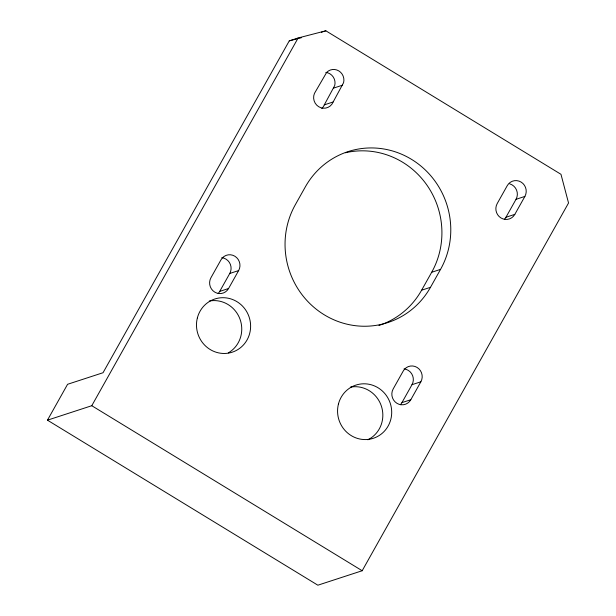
<?xml version="1.0" encoding="UTF-8"?>
<svg xmlns="http://www.w3.org/2000/svg" width="616" height="616" viewBox="0 0 616 616"><rect width="100%" height="100%" fill="white"/><g stroke="black" fill="none" stroke-linecap="round" stroke-linejoin="round"><path stroke-width="0.92" d="M47.455 420.174L67.583 384.292L103.041 372.726L289.274 40.864L298.136 37.976L325.841 30.8L560.976 174.305L568.545 203.003L362.185 570.739L317.864 585.2L47.455 420.174L91.776 405.713L298.136 37.976M321.775 108.516A10.495 10.118 71.9 0 0 324.293 104.859L334.711 85.578A10.41 10.033 71.9 0 0 325.802 72.403M218.102 293.539A10.495 10.118 71.9 0 0 219.704 291.406L229.768 273.465L238.638 270.578A10.495 10.118 71.9 0 0 234.85 256.225A10.495 10.118 71.9 0 0 220.998 259.813L210.934 277.747A10.495 10.118 71.9 0 0 214.722 292.1A10.495 10.118 71.9 0 0 228.567 288.511L238.638 270.578M333.156 101.971L343.582 82.683A10.41 10.033 71.9 0 0 326.68 72.372L315.708 91.23A10.495 10.118 71.9 0 0 318.703 106.722A10.495 10.118 71.9 0 0 333.156 101.971L324.293 104.859M378.94 325.456A80.465 77.554 71.9 0 0 421.613 290.205L431.685 272.272A80.465 77.554 71.9 0 0 426.157 184.038A80.465 77.554 71.9 0 0 345.345 152.776M430.484 287.318L440.548 269.377A80.465 77.554 71.9 0 0 411.534 159.359A80.465 77.554 71.9 0 0 305.344 186.864L295.28 204.805A80.465 77.554 71.9 0 0 324.293 314.822A80.465 77.554 71.9 0 0 430.484 287.318L421.613 290.205M400.331 404.758A10.495 10.118 71.9 0 0 401.94 402.618L412.004 384.684L420.867 381.789A10.495 10.118 71.9 0 0 417.086 367.436A10.495 10.118 71.9 0 0 403.234 371.025L393.17 388.965A10.495 10.118 71.9 0 0 396.95 403.318A10.495 10.118 71.9 0 0 410.803 399.73L420.867 381.789M504.358 219.396A10.495 10.118 71.9 0 0 505.959 217.255L516.023 199.322L524.886 196.427A10.495 10.118 71.9 0 0 521.105 182.074A10.495 10.118 71.9 0 0 507.253 185.662L497.189 203.603A10.495 10.118 71.9 0 0 500.97 217.956A10.495 10.118 71.9 0 0 514.822 214.368L524.886 196.427M321.406 32.248L325.841 30.8M333.718 88.057L342.588 85.17M219.704 291.406L228.567 288.511M505.959 217.255L514.822 214.368M431.685 272.272L440.548 269.377M401.94 402.618L410.803 399.73M289.274 40.864L296.666 38.954M298.506 38.477L301.278 37.761M91.776 405.713L362.185 570.739M404.019 368.899A10.495 10.118 71.9 0 1 412.004 384.684M221.783 257.68A10.495 10.118 71.9 0 1 229.768 273.465M509.786 183.884A10.495 10.118 71.9 0 1 516.023 199.322M350.35 387.141A27.99 26.973 71.9 0 1 381.358 406.052A27.99 26.973 71.9 0 1 367.868 439.793M209.263 301.031A27.99 26.973 71.9 0 1 239.978 319.088A27.99 26.973 71.9 0 1 228.336 352.868M338.446 404.019A27.99 26.973 71.9 0 0 371.771 438.746A27.99 26.973 71.9 0 0 383.683 392.3A27.99 26.973 71.9 0 0 338.446 404.019M197.366 317.918A27.99 26.973 71.9 0 0 230.684 352.645A27.99 26.973 71.9 0 0 242.596 306.198A27.99 26.973 71.9 0 0 197.366 317.918"/></g></svg>
